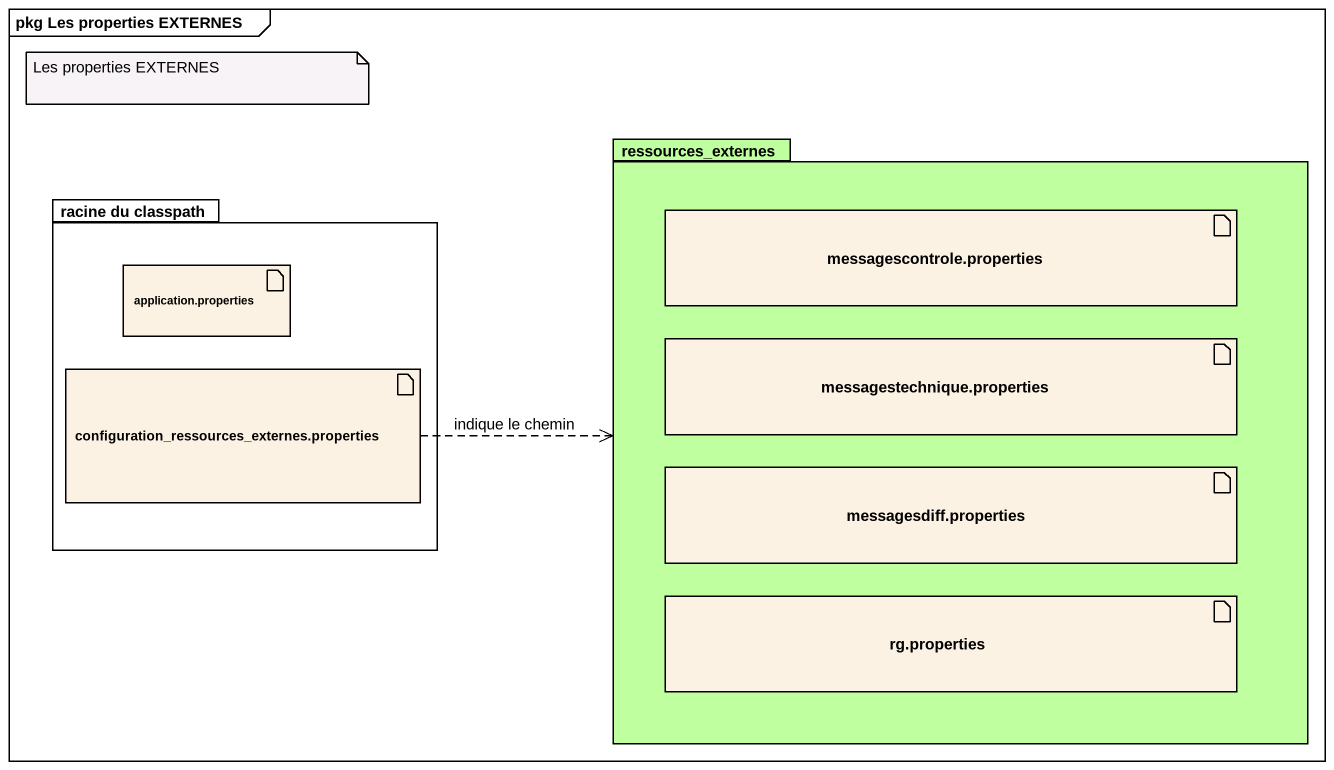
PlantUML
@startuml
mainframe pkg Les properties EXTERNES
package ressources_externes #C0FFA0 {
  artifact "messagescontrole.properties" as messagescontrole_properties
  artifact "messagestechnique.properties" as messagestechnique_properties
  artifact "messagesdiff.properties" as messagesdiff_properties
  artifact "rg.properties" as rg_properties
}
package "racine du classpath" as racine_du_classpath {
  artifact "application.properties" as application_properties
  artifact "configuration_ressources_externes.properties" as configuration_ressources
}
configuration_ressources .right.> ressources_externes : indique le chemin
note as N1
  Les properties EXTERNES
end note
@enduml
